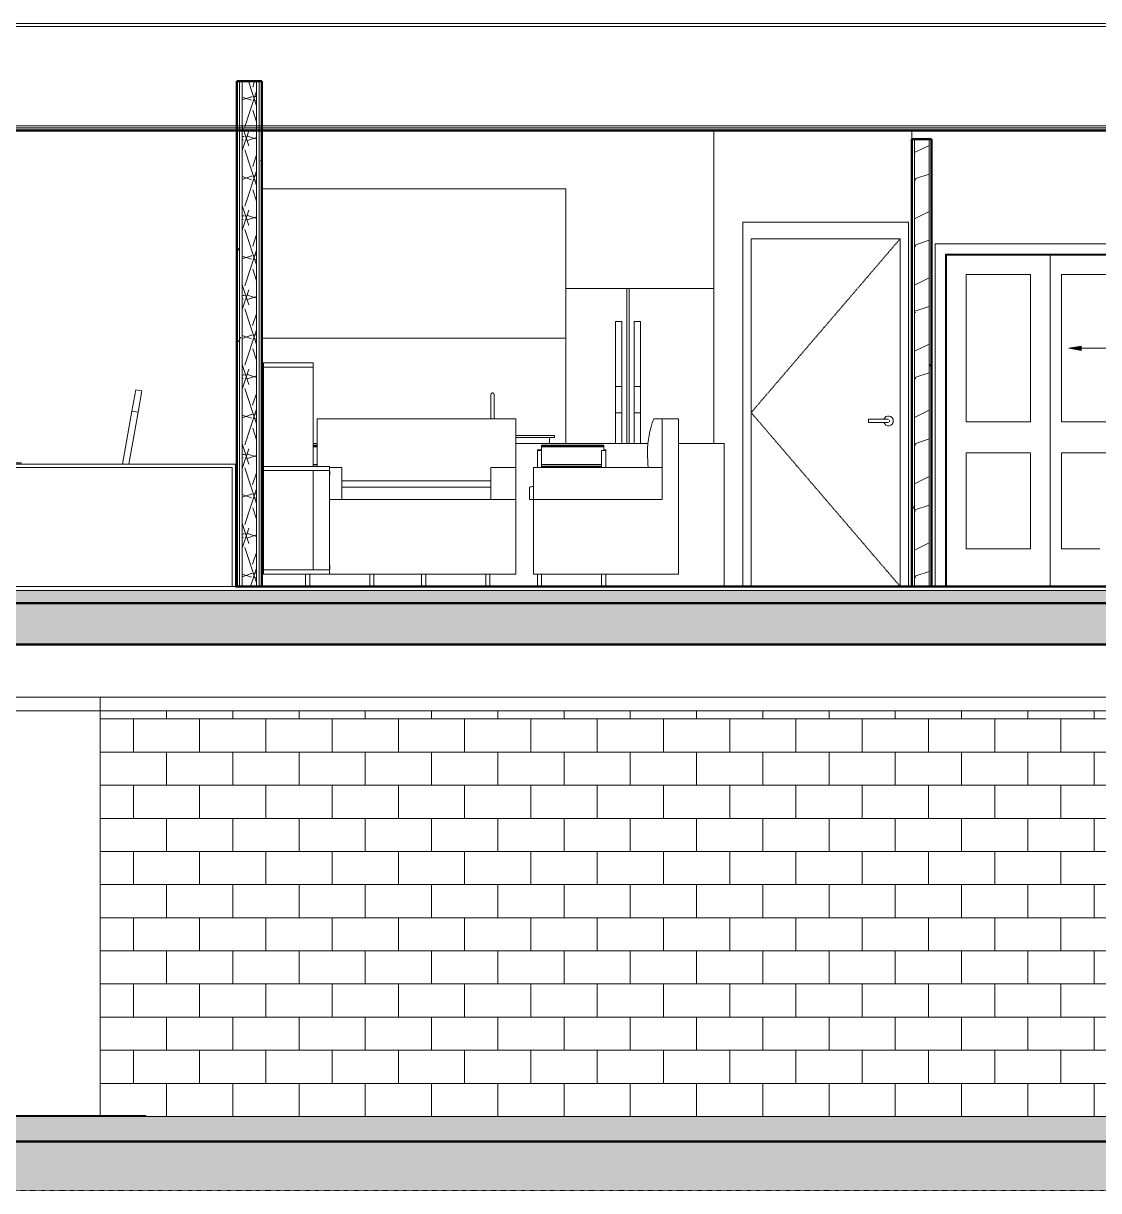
# Model space of a CAD drawing. Header units: inches. Extents: x -4169 to 1833, y -300 to 585.
# Drawn here: x 102 to 361.7, y -145.9 to 136 of the extents above; entities that cross this region are included whole.
import ezdxf

# ---------------------------------------------------------------- set-up
doc = ezdxf.new("R2010")
doc.units = ezdxf.units.IN
doc.header["$MEASUREMENT"] = 0
for name, pattern in [('Aligning Line 1_8_', [0.25, 0.125, -0.125]), ('Dash 1_16_', [0.125, 0.0625, -0.0625]), ('Grid Line 1_2_', [0.875, 0.5, -0.125, 0.125, -0.125])]:
    doc.linetypes.add(name, pattern=pattern)
for name, color, linetype, lineweight in [('0-4', 7, 'Continuous', 9), ('0-7', 130, 'Continuous', 5), ('A-DETL-GENF-1', 92, 'Continuous', 13), ('A-DETL-GENF-2', 7, 'Continuous', 9), ('A-DOOR-3', 7, 'Continuous', 9), ('A-DOOR-4', 7, 'Dash 1_16_', 9), ('A-DOOR-FRAM-1', 7, 'Continuous', 9), ('A-FLOR', 192, 'Continuous', 13), ('A-FLOR-2', 192, 'Continuous', 50), ('A-FLOR-LEVL-1', 51, 'Grid Line 1_2_', 9), ('A-FLOR-MCUT', 51, 'Continuous', 13), ('A-FLOR-PATT-1', 8, 'Continuous', 9), ('A-GENM-2', 7, 'Continuous', 9), ('A-GENM-3', 250, 'Continuous', 50), ('A-WALL-1', 250, 'Continuous', 50), ('A-WALL-2', 10, 'Continuous', 13), ('A-WALL-PATT-1', 7, 'Continuous', 9), ('A-WALL-PATT-2', 253, 'Continuous', 9), ('A-WALL-PATT-5', 111, 'Continuous', 9), ('C-BLDG-PADS-1', 253, 'Continuous', 9), ('C-BLDG-PADS-2', 10, 'Continuous', 13), ('C-TOPO', 7, 'Continuous', 9), ('C-TOPO-1', 250, 'Continuous', 50), ('G-ANNO-SYMB', 111, 'Aligning Line 1_8_', 9), ('G-ANNO-SYMB-2', 147, 'Aligning Line 1_8_', 9), ('I-FURN', 30, 'Continuous', 9), ('I-FURN-1', 7, 'Continuous', 9), ('I-WALL-1', 250, 'Continuous', 50), ('I-WALL-2', 10, 'Continuous', 13), ('P-SANR-FIXT-1', 7, 'Continuous', 9), ('Q-CASE-1', 7, 'Continuous', 9), ('Q-SPCQ-1', 7, 'Continuous', 9), ('S-FNDN', 32, 'Continuous', 13)]:
    doc.layers.add(name, color=color, linetype=linetype, lineweight=lineweight)
pattern_1 = [(0, (-10964.796, 146.633), (30.72, 7.68), [1.267, -21.773, 1.267, -21.773, -122.88]), (0, (-10964.796, 146.633), (30.72, 7.68), [-46.08, 1.267, -44.813, 1.267, -21.773, -53.76]), (0, (-10964.796, 146.633), (30.72, 7.68), [-115.2, 1.267, -14.093, 1.267, -37.133]), (120, (-10953.276, 150.473), (-22.01108, 22.7643), [1.267, -21.773, 1.267, -21.773, -122.88]), (120, (-10953.276, 150.473), (-22.01108, 22.7643), [-46.08, 1.267, -44.813, 1.267, -21.773, -53.76]), (120, (-10953.276, 150.473), (-22.01108, 22.7643), [-115.2, 1.267, -14.093, 1.267, -37.133]), (240, (-10949.436, 165.833), (-8.70892, -30.4443), [1.267, -21.773, 1.267, -21.773, -122.88]), (240, (-10949.436, 165.833), (-8.70892, -30.4443), [-46.08, 1.267, -44.813, 1.267, -21.773, -53.76]), (240, (-10949.436, 165.833), (-8.70892, -30.4443), [-115.2, 1.267, -14.093, 1.267, -37.133])]
pattern_2 = [(0, (317.997, 146.633), (30.72, 7.68), [1.267, -21.773, 1.267, -21.773, -122.88]), (0, (317.997, 146.633), (30.72, 7.68), [-46.08, 1.267, -44.813, 1.267, -21.773, -53.76]), (0, (317.997, 146.633), (30.72, 7.68), [-115.2, 1.267, -14.093, 1.267, -37.133]), (120, (329.517, 150.473), (-22.011075, 22.7643), [1.267, -21.773, 1.267, -21.773, -122.88]), (120, (329.517, 150.473), (-22.011075, 22.7643), [-46.08, 1.267, -44.813, 1.267, -21.773, -53.76]), (120, (329.517, 150.473), (-22.011075, 22.7643), [-115.2, 1.267, -14.093, 1.267, -37.133]), (240, (333.357, 165.833), (-8.708925, -30.4443), [1.267, -21.773, 1.267, -21.773, -122.88]), (240, (333.357, 165.833), (-8.708925, -30.4443), [-46.08, 1.267, -44.813, 1.267, -21.773, -53.76]), (240, (333.357, 165.833), (-8.708925, -30.4443), [-115.2, 1.267, -14.093, 1.267, -37.133])]

# ---------------------------------------------------------------- blocks, each defined once
blk = doc.blocks.new('CTR - 2nd Phase_rvt-2-BUILDING SECTION - EAST_WEST - LOOKING SOUTH')
at = {"layer": 'A-FLOR-LEVL-1'}
for p, q in [((-12558.48, 136), (-9609.49, 136)), ((-12558.48, 0), (-9609.49, 0)), ((-12558.48, -30), (-9609.49, -30)), ((-12558.48, -128), (-9609.49, -128))]:
    blk.add_line(p, q, dxfattribs=at)
blk = doc.blocks.new('Refrigerator_-_Side-by-Side_6047 - 36_ X 30_-345559-BUILDING SECTION - EAST_WEST - LOOKING SOUTH')
at = {"layer": 'Q-SPCQ-1'}
for p, q in [((-11034.99, 72), (-11049.74, 72)), ((-11049.74, 72), (-11049.74, 34.5)), ((-11034.49, 72), (-11034.99, 72)), ((-11034.99, 34.5), (-11034.99, 72)), ((-11013.99, 72), (-11034.49, 72)), ((-11034.49, 72), (-11034.49, 34.5)), ((-11013.99, 34.5), (-11013.99, 72)), ((-11037.77, 48.29), (-11037.77, 64)), ((-11036.25, 64), (-11037.77, 64)), ((-11036.25, 64), (-11036.25, 48.29)), ((-11033.23, 48.29), (-11033.23, 64)), ((-11033.23, 64), (-11031.71, 64)), ((-11031.71, 64), (-11031.71, 48.29)), ((-11037.77, 41.94), (-11037.77, 48.29)), ((-11036.25, 48.29), (-11037.77, 48.29)), ((-11036.25, 48.29), (-11036.25, 41.94)), ((-11033.23, 41.94), (-11033.23, 48.29)), ((-11033.23, 48.29), (-11031.71, 48.29)), ((-11031.71, 48.29), (-11031.71, 41.94)), ((-11037.77, 34.5), (-11037.77, 41.94)), ((-11036.25, 41.94), (-11037.77, 41.94)), ((-11036.25, 41.94), (-11036.25, 34.5)), ((-11033.23, 34.5), (-11033.23, 41.94)), ((-11033.23, 41.94), (-11031.71, 41.94)), ((-11031.71, 41.94), (-11031.71, 34.5))]:
    blk.add_line(p, q, dxfattribs=at)
blk = doc.blocks.new('Sink Kitchen-Single - 30_ x 21_-366345-BUILDING SECTION - EAST_WEST - LOOKING SOUTH')
at = {"layer": 'P-SANR-FIXT-1'}
for p, q in [((-11067.83, 43.88), (-11067.83, 40.5)), ((-11067.83, 43.88), (-11067.83, 42.5)), ((-11067.82, 42.5), (-11067.82, 42.5)), ((-11067.09, 42.5), (-11067.09, 42.5)), ((-11067.08, 40.5), (-11067.08, 43.88)), ((-11067.08, 42.5), (-11067.08, 43.88)), ((-11061.84, 36.5), (-11052.46, 36.5)), ((-11052.46, 36), (-11061.84, 36)), ((-11053.71, 34.5), (-11053.71, 36)), ((-11052.46, 36), (-11052.46, 36.5))]:
    blk.add_line(p, q, dxfattribs=at)
at = {"layer": 'P-SANR-FIXT-1', "flags": 128}
for points in [[(-11067.83, 46.38), (-11067.83, 46.39), (-11067.83, 46.4), (-11067.83, 46.42), (-11067.83, 46.43), (-11067.83, 46.45), (-11067.82, 46.46), (-11067.82, 46.48), (-11067.81, 46.49), (-11067.81, 46.51), (-11067.8, 46.52), (-11067.8, 46.53), (-11067.79, 46.55), (-11067.78, 46.56), (-11067.78, 46.57), (-11067.77, 46.59), (-11067.76, 46.6), (-11067.75, 46.61), (-11067.74, 46.62), (-11067.73, 46.63), (-11067.72, 46.64), (-11067.71, 46.65), (-11067.7, 46.66), (-11067.69, 46.67), (-11067.67, 46.68), (-11067.66, 46.69), (-11067.65, 46.7), (-11067.64, 46.71), (-11067.62, 46.71), (-11067.61, 46.72), (-11067.59, 46.72), (-11067.58, 46.73), (-11067.57, 46.73), (-11067.55, 46.74), (-11067.54, 46.74), (-11067.52, 46.74), (-11067.51, 46.75), (-11067.49, 46.75), (-11067.48, 46.75), (-11067.46, 46.75), (-11067.46, 46.75)], [(-11067.83, 46.38), (-11067.83, 46.37), (-11067.83, 46.37), (-11067.83, 46.36), (-11067.83, 46.34), (-11067.83, 46.33), (-11067.83, 46.3), (-11067.83, 46.28), (-11067.83, 46.25), (-11067.83, 46.21), (-11067.83, 46.18), (-11067.83, 46.14), (-11067.83, 46.09), (-11067.83, 46.04), (-11067.83, 45.99), (-11067.83, 45.94), (-11067.83, 45.88), (-11067.83, 45.82), (-11067.83, 45.75), (-11067.83, 45.69), (-11067.83, 45.62), (-11067.83, 45.54), (-11067.83, 45.47), (-11067.83, 45.39), (-11067.83, 45.31), (-11067.83, 45.23), (-11067.83, 45.14), (-11067.83, 45.05), (-11067.83, 44.96), (-11067.83, 44.87), (-11067.83, 44.78), (-11067.83, 44.69), (-11067.83, 44.59), (-11067.83, 44.5), (-11067.83, 44.4), (-11067.83, 44.3), (-11067.83, 44.2), (-11067.83, 44.1), (-11067.83, 44), (-11067.83, 43.9), (-11067.83, 43.88)], [(-11067.83, 46.3), (-11067.83, 46.32), (-11067.83, 46.34), (-11067.83, 46.35), (-11067.83, 46.36), (-11067.83, 46.37), (-11067.83, 46.37)], [(-11067.83, 43.88), (-11067.83, 43.97), (-11067.83, 44.07), (-11067.83, 44.17), (-11067.83, 44.27), (-11067.83, 44.37), (-11067.83, 44.47), (-11067.83, 44.57), (-11067.83, 44.66), (-11067.83, 44.76), (-11067.83, 44.85), (-11067.83, 44.94), (-11067.83, 45.03), (-11067.83, 45.12), (-11067.83, 45.2), (-11067.83, 45.29), (-11067.83, 45.37), (-11067.83, 45.45), (-11067.83, 45.52), (-11067.83, 45.6), (-11067.83, 45.67), (-11067.83, 45.74), (-11067.83, 45.8), (-11067.83, 45.86), (-11067.83, 45.92), (-11067.83, 45.98), (-11067.83, 46.03), (-11067.83, 46.08), (-11067.83, 46.13), (-11067.83, 46.17)], [(-11067.46, 46.75), (-11067.44, 46.75), (-11067.43, 46.75), (-11067.41, 46.75), (-11067.4, 46.75), (-11067.38, 46.74), (-11067.37, 46.74), (-11067.35, 46.74), (-11067.34, 46.73), (-11067.33, 46.73), (-11067.31, 46.72), (-11067.3, 46.71), (-11067.29, 46.71), (-11067.27, 46.7), (-11067.26, 46.69), (-11067.25, 46.68), (-11067.23, 46.68), (-11067.22, 46.67), (-11067.21, 46.66), (-11067.2, 46.65), (-11067.19, 46.64), (-11067.18, 46.63), (-11067.17, 46.61), (-11067.16, 46.6), (-11067.15, 46.59), (-11067.14, 46.58), (-11067.14, 46.56), (-11067.13, 46.55), (-11067.12, 46.54), (-11067.11, 46.52), (-11067.11, 46.51), (-11067.1, 46.5), (-11067.1, 46.48), (-11067.1, 46.47), (-11067.09, 46.45), (-11067.09, 46.44), (-11067.09, 46.42), (-11067.09, 46.41), (-11067.08, 46.39), (-11067.08, 46.38), (-11067.08, 46.38)], [(-11067.08, 43.88), (-11067.08, 43.97), (-11067.08, 44.07), (-11067.08, 44.17), (-11067.08, 44.27), (-11067.08, 44.37), (-11067.08, 44.47), (-11067.08, 44.57), (-11067.08, 44.66), (-11067.08, 44.76), (-11067.08, 44.85), (-11067.08, 44.94), (-11067.08, 45.03), (-11067.08, 45.12), (-11067.08, 45.2), (-11067.08, 45.29), (-11067.08, 45.37), (-11067.08, 45.45), (-11067.08, 45.52), (-11067.08, 45.6), (-11067.08, 45.67), (-11067.08, 45.74), (-11067.08, 45.8), (-11067.08, 45.86), (-11067.08, 45.92), (-11067.08, 45.98), (-11067.08, 46.03), (-11067.08, 46.08), (-11067.08, 46.13), (-11067.08, 46.17), (-11067.08, 46.21), (-11067.08, 46.24), (-11067.08, 46.27), (-11067.08, 46.3), (-11067.08, 46.32), (-11067.08, 46.34), (-11067.08, 46.35), (-11067.08, 46.36), (-11067.08, 46.37), (-11067.08, 46.37), (-11067.08, 46.38)], [(-11067.08, 46.37), (-11067.08, 46.37), (-11067.08, 46.36), (-11067.08, 46.34), (-11067.08, 46.33), (-11067.08, 46.3), (-11067.08, 46.28)], [(-11067.08, 46.14), (-11067.08, 46.09), (-11067.08, 46.04), (-11067.08, 45.99), (-11067.08, 45.94), (-11067.08, 45.88), (-11067.08, 45.82), (-11067.08, 45.75), (-11067.08, 45.69), (-11067.08, 45.62), (-11067.08, 45.54), (-11067.08, 45.47), (-11067.08, 45.39), (-11067.08, 45.31), (-11067.08, 45.23), (-11067.08, 45.14), (-11067.08, 45.05), (-11067.08, 44.96), (-11067.08, 44.87), (-11067.08, 44.78), (-11067.08, 44.69), (-11067.08, 44.59), (-11067.08, 44.5), (-11067.08, 44.4), (-11067.08, 44.3), (-11067.08, 44.2), (-11067.08, 44.1), (-11067.08, 44), (-11067.08, 43.9), (-11067.08, 43.88)]]:
    blk.add_lwpolyline(points, dxfattribs=at)
blk = doc.blocks.new('OD_CW_Upper Cabinet - OD_CW_Upper Cabinet-1919188-BUILDING SECTION - EAST_WEST - LOOKING SOUTH')
at = {"layer": 'Q-CASE-1'}
for p, q in [((-11049.74, 96), (-11123.19, 96)), ((-11049.74, 72), (-11049.74, 96)), ((-11123.19, 60), (-11049.74, 60))]:
    blk.add_line(p, q, dxfattribs=at)
blk = doc.blocks.new('Entertainment_Center_14771 - Entertainment_Center_14771-1372851-BUILDING SECTION - EAST_WEST - LOOKING SOUTH')
at = {"layer": 'I-FURN-1'}
for p, q in [((-11122.92, 53), (-11122.92, 54)), ((-11122.79, 54), (-11122.92, 54)), ((-11122.79, 54), (-11122.79, 53)), ((-11122.79, 54), (-11110.79, 54)), ((-11122.79, 53), (-11122.79, 54)), ((-11110.79, 54), (-11110.79, 53)), ((-11122.92, 29), (-11122.92, 53)), ((-11122.79, 53), (-11122.79, 29)), ((-11110.79, 53), (-11122.79, 53)), ((-11122.79, 53), (-11110.79, 53)), ((-11122.79, 29), (-11122.79, 53)), ((-11110.79, 53), (-11110.79, 29)), ((-11122.92, 28), (-11122.92, 29)), ((-11122.92, 29), (-11122.79, 29)), ((-11122.79, 29), (-11122.79, 28)), ((-11122.79, 29), (-11106.79, 29)), ((-11122.79, 28), (-11122.79, 29)), ((-11106.79, 29), (-11106.79, 28)), ((-11122.92, 4), (-11122.92, 28)), ((-11122.79, 28), (-11122.79, 4)), ((-11106.79, 28), (-11122.79, 28)), ((-11122.79, 28), (-11110.79, 28)), ((-11122.79, 4), (-11122.79, 28)), ((-11110.79, 28), (-11110.79, 4)), ((-11106.79, 4), (-11106.79, 28)), ((-11106.76, 26.87), (-11106.76, 27.87)), ((-11122.92, 3), (-11122.92, 4)), ((-11122.92, 3), (-11122.79, 3)), ((-11122.79, 4), (-11122.79, 3)), ((-11110.79, 4), (-11122.79, 4)), ((-11122.79, 4), (-11106.79, 4)), ((-11122.79, 3), (-11122.79, 4)), ((-11106.79, 3), (-11122.79, 3)), ((-11106.79, 3), (-11106.79, 4)), ((-11106.76, 4.12), (-11106.76, 5.12))]:
    blk.add_line(p, q, dxfattribs=at)
blk = doc.blocks.new('Couch-Both_Arms-Generic - 1-1372852-BUILDING SECTION - EAST_WEST - LOOKING SOUTH')
at = {"layer": 'I-FURN'}
for p, q in [((-11026.52, 40.5), (-11028.52, 40.5)), ((-11030.02, 32.37), (-11030.02, 32.12)), ((-11057.52, 28.75), (-11057.52, 21)), ((-11026.52, 28.75), (-11057.52, 28.75)), ((-11026.52, 21), (-11026.52, 28.75)), ((-11058.52, 21), (-11058.52, 24)), ((-11057.52, 21), (-11058.52, 21)), ((-11057.52, 21), (-11026.52, 21))]:
    blk.add_line(p, q, dxfattribs=at)
for centre, radius, start, end in [((-11007.26, 32.37), 22.76, 159.0802, 180), ((-10982.5, 32.12), 47.51, 180, 184.0748), ((-11042.64, -59.26), 84.76, 100.111, 100.7955)]:
    blk.add_arc(centre, radius, start, end, dxfattribs=at)
at = {"layer": 'I-FURN-1'}
for p, q in [((-11026.52, 40.5), (-11022.52, 40.5)), ((-11026.52, 28.75), (-11026.52, 40.5)), ((-11022.52, 40.5), (-11022.52, 3)), ((-11057.52, 28.75), (-11026.52, 28.75)), ((-11057.52, 3), (-11057.52, 28.75)), ((-11022.52, 3), (-11057.52, 3))]:
    blk.add_line(p, q, dxfattribs=at)
blk = doc.blocks.new('Couch-Both_Arms-Generic - 2-1352635-BUILDING SECTION - EAST_WEST - LOOKING SOUTH')
at = {"layer": 'I-FURN'}
for p, q in [((-11061.84, 40.5), (-11109.84, 40.5)), ((-11109.84, 40.5), (-11109.84, 29)), ((-11061.84, 28.75), (-11061.84, 40.5)), ((-11103.84, 28.75), (-11106.79, 28.75)), ((-11103.84, 25.5), (-11103.84, 28.75)), ((-11061.84, 28.75), (-11067.84, 28.75)), ((-11067.84, 28.75), (-11067.84, 25.5)), ((-11061.84, 21), (-11061.84, 28.75)), ((-11067.84, 25.5), (-11103.84, 25.5)), ((-11103.84, 25.5), (-11103.84, 21)), ((-11067.84, 21), (-11067.84, 25.5)), ((-11103.84, 24), (-11067.84, 24)), ((-11106.79, 21), (-11103.84, 21)), ((-11103.84, 21), (-11067.84, 21)), ((-11067.84, 21), (-11061.84, 21))]:
    blk.add_line(p, q, dxfattribs=at)
at = {"layer": 'I-FURN-1'}
for p, q in [((-11061.84, 21), (-11061.84, 3)), ((-11061.84, 3), (-11106.79, 3))]:
    blk.add_line(p, q, dxfattribs=at)
blk = doc.blocks.new('Bar_Stool_6722_1_ - Bar_Stool_6722_1_-1229311-BUILDING SECTION - EAST_WEST - LOOKING SOUTH')
at = {"layer": 'I-FURN-1'}
for p, q in [((-11040.6, 34.12), (-11055.6, 34.12)), ((-11055.6, 33.98), (-11055.6, 34.12)), ((-11055.6, 33.73), (-11055.6, 33.98)), ((-11055.6, 33.98), (-11040.6, 33.98)), ((-11040.6, 34.12), (-11040.6, 33.98)), ((-11040.6, 33.98), (-11040.6, 33.73)), ((-11055.6, 33.01), (-11056.6, 33.01)), ((-11056.6, 33.01), (-11056.6, 32.84)), ((-11056.6, 32.84), (-11055.6, 32.84)), ((-11056.6, 28.75), (-11056.6, 32.84)), ((-11055.6, 32.85), (-11055.6, 33.73)), ((-11055.6, 33.73), (-11040.6, 33.73)), ((-11055.6, 32.84), (-11055.6, 32.85)), ((-11055.6, 28.75), (-11055.6, 32.84)), ((-11041.1, 32.84), (-11040.1, 32.84)), ((-11041.1, 28.75), (-11041.1, 32.84)), ((-11040.6, 33.73), (-11040.6, 32.84)), ((-11040.1, 33.01), (-11040.6, 33.01)), ((-11040.1, 32.84), (-11040.1, 33.01)), ((-11040.1, 28.75), (-11040.1, 32.84)), ((-11055.6, 29.46), (-11041.1, 29.46)), ((-11041.1, 29.04), (-11055.6, 29.04)), ((-11055.6, 28.86), (-11041.1, 28.86)), ((-11056.6, 0), (-11056.6, 3)), ((-11055.6, 3), (-11055.6, 0)), ((-11041.1, 0), (-11041.1, 3)), ((-11040.1, 3), (-11040.1, 0))]:
    blk.add_line(p, q, dxfattribs=at)
blk = doc.blocks.new('Bar_Stool_6722_1_ - Bar_Stool_6722_1_-V50-BUILDING SECTION - EAST_WEST - LOOKING SOUTH')
at = {"layer": 'I-FURN-1'}
for p, q in [((-11084.6, 0), (-11084.6, 3)), ((-11083.6, 3), (-11083.6, 0)), ((-11069.1, 0), (-11069.1, 3)), ((-11068.1, 3), (-11068.1, 0))]:
    blk.add_line(p, q, dxfattribs=at)
blk = doc.blocks.new('OD_CW_Base Cabinet - OD_CW_Base Cabinet-1917975-BUILDING SECTION - EAST_WEST - LOOKING SOUTH')
at = {"layer": 'Q-CASE-1'}
for p, q in [((-11122.92, 34.5), (-11123.19, 34.5)), ((-11109.84, 34.5), (-11110.79, 34.5)), ((-11029.89, 34.5), (-11061.84, 34.5)), ((-11011.52, 34.5), (-11022.52, 34.5)), ((-11011.52, 34.5), (-11011.52, 0))]:
    blk.add_line(p, q, dxfattribs=at)
blk = doc.blocks.new('FOLDING_SLIDING CLOSET - 48_ x 80_-1372841-BUILDING SECTION - EAST_WEST - LOOKING SOUTH')
at = {"layer": 'A-DETL-GENF-1'}
blk.add_hatch(color=256, dxfattribs=at).paths.add_polyline_path([(-10925.28, 57), (-10925.28, 58.06), (-10928.29, 57.53)], flags=0)
at = {"layer": 'A-DETL-GENF-2'}
for p, q in [((-10925.28, 58.06), (-10928.29, 57.53)), ((-10916.29, 57.53), (-10928.29, 57.53)), ((-10928.29, 57.53), (-10925.28, 57)), ((-10925.28, 57), (-10925.28, 58.06))]:
    blk.add_line(p, q, dxfattribs=at)
at = {"layer": 'A-DOOR-3'}
for p, q in [((-10907.04, 82.75), (-10960.54, 82.75)), ((-10960.54, 82.75), (-10960.54, 0)), ((-10907.04, 22), (-10907.04, 82.75)), ((-10958.04, 0), (-10958.04, 80.25)), ((-10958.04, 80.25), (-10909.54, 80.25)), ((-10957.79, 80), (-10957.79, 0)), ((-10932.79, 80), (-10957.79, 80)), ((-10932.79, 0), (-10932.79, 80)), ((-10909.54, 22), (-10909.54, 80.25)), ((-10953.04, 75.31), (-10937.54, 75.31)), ((-10953.04, 39.75), (-10953.04, 75.31)), ((-10937.54, 75.31), (-10937.54, 39.75)), ((-10930.04, 75.31), (-10914.54, 75.31)), ((-10930.04, 39.75), (-10930.04, 75.31)), ((-10914.54, 75.31), (-10914.54, 39.75)), ((-10937.54, 39.75), (-10953.04, 39.75)), ((-10914.54, 39.75), (-10930.04, 39.75)), ((-10953.04, 32.25), (-10937.54, 32.25)), ((-10953.04, 9.12), (-10953.04, 32.25)), ((-10937.54, 32.25), (-10937.54, 9.12)), ((-10930.04, 32.25), (-10914.54, 32.25)), ((-10930.04, 9.12), (-10930.04, 32.25)), ((-10914.54, 32.25), (-10914.54, 22)), ((-10937.54, 9.12), (-10953.04, 9.12)), ((-10920.79, 9.12), (-10930.04, 9.12)), ((-10909.54, 0), (-10909.54, 6)), ((-10907.04, 0), (-10907.04, 6))]:
    blk.add_line(p, q, dxfattribs=at)
at = {"layer": 'A-DOOR-FRAM-1'}
for p, q in [((-10957.79, 0), (-10957.79, 80)), ((-10957.79, 80), (-10909.79, 80)), ((-10909.79, 22), (-10909.79, 80)), ((-10909.79, 0), (-10909.79, 6))]:
    blk.add_line(p, q, dxfattribs=at)
blk = doc.blocks.new('Bar_Stool_6722_1_ - Bar_Stool_6722_1_-V67-BUILDING SECTION - EAST_WEST - LOOKING SOUTH')
at = {"layer": 'I-FURN-1'}
for p, q in [((-11109.84, 34.12), (-11110.79, 34.12)), ((-11110.79, 33.98), (-11109.84, 33.98)), ((-11110.79, 33.73), (-11109.84, 33.73)), ((-11110.79, 29.46), (-11109.84, 29.46)), ((-11109.84, 29.04), (-11110.79, 29.04)), ((-11112.6, 0), (-11112.6, 3)), ((-11111.6, 3), (-11111.6, 0)), ((-11097.1, 0), (-11097.1, 3)), ((-11096.1, 3), (-11096.1, 0))]:
    blk.add_line(p, q, dxfattribs=at)
blk = doc.blocks.new('CTR - 1st Phase - Unit Layouts_rvt-2-BUILDING SECTION - EAST_WEST - LOOKING SOUTH')
at = {"layer": 'A-WALL-PATT-1'}
h = blk.add_hatch(dxfattribs=at)
h.set_pattern_fill('FP_21', color=256, style=0, pattern_type=2)
h.set_pattern_definition(pattern_1)
h.paths.add_polyline_path([(-10965.58, 0), (-10965.54, 0), (-10965.54, 108), (-10966.17, 108), (-10966.17, 0)], flags=0)
h = blk.add_hatch(dxfattribs=at)
h.set_pattern_fill('FP_21', color=256, style=0, pattern_type=2)
h.set_pattern_definition(pattern_1)
h.paths.add_polyline_path([(-10961.42, 0), (-10961.42, 108), (-10962.04, 108), (-10962.04, 0)], flags=0)
at = {"layer": 'A-WALL-PATT-2'}
h = blk.add_hatch(dxfattribs=at)
h.set_pattern_fill('FP_24', color=256, style=0, pattern_type=2)
h.set_pattern_definition([(216.87, (-10958.398, 162.627), (47.98094, 31.987086), [7.997, -71.971]), (206.565, (-10948.802, 157.829), (-15.9937, -15.99413), [17.881, -17.881]), (198.435, (-10948.802, 149.832), (-31.98674, -15.99388), [10.115, -40.461])])
h.paths.add_polyline_path([(-10965.54, 0), (-10962.04, 0), (-10962.04, 108), (-10965.54, 108), (-10965.54, 1.3)], flags=0)
at = {"layer": 'A-WALL-1'}
for p, q in [((-10961.42, 108), (-10966.17, 108)), ((-10966.17, 108), (-10966.17, 0)), ((-10961.42, 0), (-10961.42, 108)), ((-10966.17, 0), (-10961.42, 0))]:
    blk.add_line(p, q, dxfattribs=at)
at = {"layer": 'A-WALL-2'}
for p, q in [((-10966.17, 110.12), (-10966.17, 108)), ((-10965.54, 108), (-10965.54, 0)), ((-10962.04, 108), (-10962.04, 0))]:
    blk.add_line(p, q, dxfattribs=at)
at = {"layer": '0-4'}
for name in ['OD_CW_Upper Cabinet - OD_CW_Upper Cabinet-1919188-BUILDING SECTION - EAST_WEST - LOOKING SOUTH', 'FOLDING_SLIDING CLOSET - 48_ x 80_-1372841-BUILDING SECTION - EAST_WEST - LOOKING SOUTH', 'Refrigerator_-_Side-by-Side_6047 - 36_ X 30_-345559-BUILDING SECTION - EAST_WEST - LOOKING SOUTH', 'Entertainment_Center_14771 - Entertainment_Center_14771-1372851-BUILDING SECTION - EAST_WEST - LOOKING SOUTH', 'Sink Kitchen-Single - 30_ x 21_-366345-BUILDING SECTION - EAST_WEST - LOOKING SOUTH', 'Couch-Both_Arms-Generic - 2-1352635-BUILDING SECTION - EAST_WEST - LOOKING SOUTH', 'Couch-Both_Arms-Generic - 1-1372852-BUILDING SECTION - EAST_WEST - LOOKING SOUTH', 'OD_CW_Base Cabinet - OD_CW_Base Cabinet-1917975-BUILDING SECTION - EAST_WEST - LOOKING SOUTH', 'Bar_Stool_6722_1_ - Bar_Stool_6722_1_-V67-BUILDING SECTION - EAST_WEST - LOOKING SOUTH', 'Bar_Stool_6722_1_ - Bar_Stool_6722_1_-1229311-BUILDING SECTION - EAST_WEST - LOOKING SOUTH', 'Bar_Stool_6722_1_ - Bar_Stool_6722_1_-V50-BUILDING SECTION - EAST_WEST - LOOKING SOUTH']:
    blk.add_blockref(name, (0, 0), dxfattribs=at)
blk = doc.blocks.new('CTR  - Topography_rvt-2-BUILDING SECTION - EAST_WEST - LOOKING SOUTH')
at = {"layer": 'C-BLDG-PADS-1'}
h = blk.add_hatch(dxfattribs=at)
h.set_pattern_fill('FP_22', color=256, style=0, pattern_type=2)
h.set_pattern_definition([(50, (-10964.796, 146.633), (27.5427, -2.4099), [2.88, -31.68]), (355, (-10964.796, 146.633), (-5.32784, 28.8843), [2.304, -25.344]), (100.451, (-10962.5, 146.432), (22.2153, 26.4739), [2.448, -26.924]), (46.184, (-10964.796, 154.313), (40.9819, -6.3564), [4.32, -47.52]), (96.636, (-10961.38, 153.784), (35.8907, 37.4062), [3.671, -40.386]), (351.184, (-10964.796, 154.313), (35.891, 37.4062), [3.456, -38.016]), (21, (-10960.956, 152.393), (22.92104, -15.46073), [2.88, -31.68]), (326, (-10960.956, 152.393), (9.3435, 27.84574), [2.304, -25.344]), (71.451, (-10959.045, 151.105), (32.26477, 12.3844), [2.448, -26.924]), (37.5, (-10964.796, 146.633), (0.466855, 12.78271), [1.267, -23.77, 1.267, -24.461, -25.44]), (37.5, (-10964.796, 146.633), (0.466855, 12.78271), [-50.765, 1.267, -24.173]), (7.5, (-10964.796, 146.633), (10.10159, 15.14509), [1.267, -13.402, 1.267, -23.194, -9.696]), (7.5, (-10964.796, 146.633), (10.10159, 15.14509), [-39.13, 1.267, -8.429]), (327.5, (-10973.359, 146.633), (20.49916, -0.86578), [1.267, -8.333, 1.267, -28.685, -39.744]), (327.5, (-10973.359, 146.633), (20.49916, -0.86578), [-39.552, 1.267, -38.477]), (317.5, (-10977.199, 146.633), (22.39478, 3.8443), [1.267, -11.213, 1.267, -18.624, -28.224]), (317.5, (-10977.199, 146.633), (22.39478, 3.8443), [-32.371, 1.267, -26.957])])
h.paths.add_polyline_path([(-12082.19, -134), (-9896.19, -134), (-9896.19, -128), (-12082.19, -128)], flags=0)
at = {"layer": 'C-TOPO'}
h = blk.add_hatch(dxfattribs=at)
h.set_pattern_fill('FP_31', color=256, style=0, pattern_type=2)
h.set_pattern_definition([(0, (-10964.796, 146.633), (24, 24), [24, -24]), (0, (-10964.796, 155.633), (24, 24), [24, -24]), (0, (-10964.796, 164.633), (24, 24), [24, -24]), (90, (-10961.796, 167.633), (-24, 24), [24, -24]), (90, (-10952.796, 167.633), (-24, 24), [24, -24]), (90, (-10943.796, 167.633), (-24, 24), [24, -24])])
h.paths.add_polyline_path([(-9908.19, -145.9), (-9908.19, -134.01), (-12070.19, -134.01), (-12070.19, -145.9), (-9956.02, -145.9)], flags=0)
at = {"layer": 'A-FLOR-LEVL-1'}
for p, q in [((-12558.48, 0), (-9609.49, 0)), ((-12558.48, -128), (-9609.49, -128))]:
    blk.add_line(p, q, dxfattribs=at)
at = {"layer": 'C-BLDG-PADS-2'}
for p, q in [((-9896.19, -128), (-12082.19, -128)), ((-12082.19, -134), (-9896.19, -134))]:
    blk.add_line(p, q, dxfattribs=at)
at = {"layer": 'C-TOPO'}
blk.add_line((-9959.35, -134.01), (-12070.19, -134.01), dxfattribs=at)
at = {"layer": 'C-TOPO-1'}
blk.add_line((-9959.35, -134.01), (-12070.19, -134.01), dxfattribs=at)
at = {"layer": 'G-ANNO-SYMB-2'}
blk.add_line((-9742.88, 0), (-12461.76, 0), dxfattribs=at)
blk = doc.blocks.new('L-shaped_office_desk_18130 - Desk office-1854745-BUILDING SECTION - EAST_WEST - LOOKING SOUTH')
at = {"layer": 'I-FURN-1'}
for p, q in [((-11184.68, 49.9), (-11185.93, 42.95)), ((-11183.7, 49.9), (-11184.68, 49.9)), ((-11184.68, 49.11), (-11184.68, 49.9)), ((-11184.68, 49.11), (-11184.68, 34.25)), ((-11184.68, 32.68), (-11184.68, 49.11)), ((-11183.7, 49.9), (-11183.7, 49.11)), ((-11183.62, 49.9), (-11183.7, 49.9)), ((-11183.7, 49.11), (-11183.7, 49.9)), ((-11183.7, 49.11), (-11183.7, 34.25)), ((-11183.7, 34.25), (-11183.7, 49.11)), ((-11183.62, 49.79), (-11183.62, 49.9)), ((-11183.62, 49.9), (-11183.62, 49.11)), ((-11183.62, 49.11), (-11183.62, 34.25)), ((-11185.93, 42.95), (-11185.34, 46.24)), ((-11184.5, 40.93), (-11184.5, 45.85)), ((-11184.3, 45.85), (-11184.3, 40.93)), ((-11185.93, 39.01), (-11185.93, 42.95)), ((-11184.5, 39.6), (-11184.5, 40.58)), ((-11184.31, 40.58), (-11184.31, 39.6)), ((-11185.64, 37.33), (-11185.93, 39.01)), ((-11185.93, 39.01), (-11184.68, 31.89)), ((-11185.14, 34.51), (-11185.31, 35.45)), ((-11184.68, 34.25), (-11184.68, 32.68)), ((-11183.62, 34.25), (-11183.7, 34.25)), ((-11183.62, 34.25), (-11183.7, 34.25)), ((-11183.62, 32.68), (-11183.62, 34.25)), ((-11184.68, 31.89), (-11184.68, 32.68)), ((-11184.68, 31.89), (-11183.62, 31.89)), ((-11183.62, 32.68), (-11183.62, 31.89)), ((-11192.56, 28.74), (-11192.56, 29.53)), ((-11192.56, 29.53), (-11129.56, 29.53)), ((-11192.56, 0), (-11192.56, 28.74)), ((-11130.35, 28.74), (-11192.56, 28.74)), ((-11191.77, 28.74), (-11191.77, 0)), ((-11182.02, 29.53), (-11182.02, 29.84)), ((-11182.02, 29.84), (-11181.28, 29.84)), ((-11181.28, 29.53), (-11181.28, 29.84)), ((-11130.35, 28.74), (-11130.35, 0)), ((-11129.56, 0), (-11129.56, 29.53)), ((-11130.35, 0), (-11191.77, 0)), ((-11130.35, 0), (-11129.56, 0))]:
    blk.add_line(p, q, dxfattribs=at)
for centre, start, end in [((-11184.4, 45.85), 0, 180), ((-11184.4, 40.93), 180, 0), ((-11184.4, 40.93), 180, 345), ((-11184.4, 40.58), 0, 180), ((-11184.4, 40.58), 0, 165), ((-11184.4, 39.6), 180, 0)]:
    blk.add_arc(centre, 0.0984, start, end, dxfattribs=at)
for points, knots in [([(-11185.93, 41.3), (-11186, 41.29), (-11186.14, 41.28), (-11186.29, 41.23), (-11186.4, 41.17), (-11186.5, 41.09), (-11186.61, 40.96), (-11186.71, 40.77), (-11186.83, 40.46), (-11186.94, 40.04), (-11187.08, 39.49), (-11187.24, 38.85), (-11187.47, 37.87), (-11187.79, 36.54), (-11188.12, 35.16), (-11188.37, 34.06), (-11188.55, 33.25), (-11188.71, 32.52), (-11188.79, 32.06), (-11188.83, 31.79)], [0, 0, 0, 0, 0.025, 0.05, 0.0625, 0.075, 0.1, 0.125, 0.15, 0.2, 0.225, 0.25, 0.3, 0.35, 0.4, 0.45, 0.475, 0.5, 0.55, 0.55, 0.55, 0.55]), ([(-11182.02, 29.84), (-11182.75, 29.84), (-11184.04, 29.83), (-11185.55, 29.84), (-11186.68, 29.88), (-11187.51, 29.97), (-11187.98, 30.09), (-11188.23, 30.21), (-11188.34, 30.3), (-11188.41, 30.37), (-11188.47, 30.46), (-11188.53, 30.59), (-11188.57, 30.79), (-11188.59, 31.13), (-11188.54, 31.7), (-11188.37, 32.61), (-11188.12, 33.76), (-11187.81, 35.09), (-11187.49, 36.47), (-11187.17, 37.79), (-11186.93, 38.77), (-11186.77, 39.41), (-11186.67, 39.82), (-11186.58, 40.16), (-11186.5, 40.43), (-11186.42, 40.64), (-11186.35, 40.78), (-11186.28, 40.86), (-11186.23, 40.9), (-11186.17, 40.94), (-11186.09, 40.97), (-11185.99, 40.98), (-11185.93, 40.98)], [0, 0, 0, 0, 0.05, 0.1, 0.15, 0.2, 0.25, 0.275, 0.3, 0.3125, 0.325, 0.35, 0.375, 0.4, 0.45, 0.5, 0.55, 0.6, 0.65, 0.7, 0.75, 0.775, 0.8, 0.825, 0.85, 0.875, 0.9, 0.925, 0.9375, 0.95, 0.975, 1, 1, 1, 1]), ([(-11187, 29.6), (-11186.89, 29.59), (-11186.46, 29.56), (-11185.71, 29.53), (-11185.03, 29.53), (-11184.77, 29.52)], [0.83202485, 0.83202485, 0.83202485, 0.83202485, 0.85, 0.9, 0.92622501, 0.92622501, 0.92622501, 0.92622501])]:
    blk.add_open_spline(points, degree=3, knots=knots, dxfattribs=at)
for points in [[(-11188.12, 35.16), (-11188.13, 35.12), (-11188.14, 35.08), (-11188.15, 35.04)], [(-11188.15, 35.04), (-11188.14, 35.08), (-11188.13, 35.12), (-11188.12, 35.16)], [(-11188.83, 30.5), (-11188.77, 30.34), (-11188.62, 30.08), (-11188.19, 29.81), (-11187.77, 29.71), (-11187.52, 29.67)]]:
    blk.add_open_spline(points, degree=3, dxfattribs=at)
blk = doc.blocks.new('Chair-Executive - Chair-Executive-1854441-BUILDING SECTION - EAST_WEST - LOOKING SOUTH')
at = {"layer": 'I-FURN-1'}
for p, q in [((-11154.53, 42.36), (-11153.63, 47.5)), ((-11152.15, 47.24), (-11153.63, 47.5)), ((-11152.15, 47.24), (-11153.05, 42.1)), ((-11156.79, 29.53), (-11154.53, 42.36)), ((-11154.53, 42.36), (-11153.05, 42.1)), ((-11153.05, 42.1), (-11155.27, 29.53))]:
    blk.add_line(p, q, dxfattribs=at)
blk = doc.blocks.new('HOLLOW METAL - UNIT DOOR-V161-BUILDING SECTION - EAST_WEST - LOOKING SOUTH')
at = {"layer": 'A-DOOR-3'}
for p, q in [((-10968.99, 84), (-11004.99, 84)), ((-11004.99, 84), (-11004.99, 0)), ((-10968.99, 0), (-10968.99, 84)), ((-10972.53, 40.39), (-10976.67, 40.39)), ((-10976.67, 40), (-10976.67, 40.39)), ((-10976.67, 39.61), (-10976.67, 40)), ((-10976.67, 39.61), (-10972.53, 39.61))]:
    blk.add_line(p, q, dxfattribs=at)
at = {"layer": 'A-DOOR-3', "flags": 128}
for points in [[(-10971.94, 40.39), (-10971.94, 40.39), (-10971.94, 40.39), (-10971.95, 40.39), (-10971.95, 40.39), (-10971.95, 40.39), (-10971.96, 40.39), (-10971.97, 40.39), (-10971.97, 40.39), (-10971.98, 40.39), (-10971.99, 40.39), (-10972, 40.39), (-10972.01, 40.39), (-10972.02, 40.39), (-10972.03, 40.39), (-10972.05, 40.39), (-10972.06, 40.39), (-10972.07, 40.39), (-10972.09, 40.39), (-10972.11, 40.39), (-10972.12, 40.39), (-10972.14, 40.39), (-10972.16, 40.39), (-10972.18, 40.39), (-10972.19, 40.39), (-10972.21, 40.39), (-10972.23, 40.39), (-10972.25, 40.39), (-10972.28, 40.39), (-10972.3, 40.39), (-10972.32, 40.39), (-10972.34, 40.39), (-10972.36, 40.39), (-10972.39, 40.39), (-10972.41, 40.39), (-10972.43, 40.39), (-10972.46, 40.39), (-10972.48, 40.39), (-10972.5, 40.39), (-10972.53, 40.39), (-10972.53, 40.39)], [(-10972.53, 39.61), (-10972.51, 39.61), (-10972.49, 39.61), (-10972.46, 39.61), (-10972.44, 39.61), (-10972.42, 39.61), (-10972.39, 39.61), (-10972.37, 39.61), (-10972.35, 39.61), (-10972.33, 39.61), (-10972.3, 39.61), (-10972.28, 39.61), (-10972.26, 39.61), (-10972.24, 39.61), (-10972.22, 39.61), (-10972.2, 39.61), (-10972.18, 39.61), (-10972.16, 39.61), (-10972.14, 39.61), (-10972.13, 39.61), (-10972.11, 39.61), (-10972.09, 39.61), (-10972.08, 39.61), (-10972.06, 39.61), (-10972.05, 39.61), (-10972.04, 39.61), (-10972.02, 39.61), (-10972.01, 39.61), (-10972, 39.61), (-10971.99, 39.61), (-10971.98, 39.61), (-10971.97, 39.61), (-10971.97, 39.61), (-10971.96, 39.61), (-10971.96, 39.61), (-10971.95, 39.61), (-10971.95, 39.61), (-10971.94, 39.61), (-10971.94, 39.61), (-10971.94, 39.61)]]:
    blk.add_lwpolyline(points, dxfattribs=at)
at = {"layer": 'A-DOOR-3'}
for centre, radius, start, end in [((-10971.84, 40), 1.18, 0, 160.3657), ((-10971.84, 40), 1.18, 199.5633, 0), ((-10971.94, 40), 0.394, 75, 90), ((-10971.94, 40), 0.394, 270, 285), ((-10971.94, 40), 0.394, 0, 30), ((-10971.94, 40), 0.394, 330, 0)]:
    blk.add_arc(centre, radius, start, end, dxfattribs=at)
at = {"layer": 'A-DOOR-4'}
for p, q in [((-10968.99, 84), (-11004.99, 42)), ((-11004.99, 42), (-10968.99, 0))]:
    blk.add_line(p, q, dxfattribs=at)
at = {"layer": 'A-DOOR-FRAM-1'}
for p, q in [((-11006.99, 88), (-11006.99, 0)), ((-10966.99, 88), (-11006.99, 88)), ((-10966.99, 0), (-10966.99, 88)), ((-11004.99, 84), (-11004.99, 0)), ((-11004.99, 84), (-10968.99, 84)), ((-10968.99, 84), (-10968.99, 0))]:
    blk.add_line(p, q, dxfattribs=at)
blk = doc.blocks.new('Parking_Stall_Multiple - STANDARD-V166-BUILDING SECTION - EAST_WEST - LOOKING SOUTH')
at = {"layer": 'A-GENM-2'}
for p, q in [((-11358.19, -127.75), (-11151.19, -127.75)), ((-11358.19, -127.75), (-11151.19, -127.75)), ((-11151.19, -127.75), (-11151.19, -128)), ((-11151.19, -127.75), (-11151.19, -128))]:
    blk.add_line(p, q, dxfattribs=at)
at = {"layer": 'A-GENM-3'}
for p, q in [((-11358.19, -127.75), (-11361.19, -127.75)), ((-11361.19, -127.75), (-11361.19, -128)), ((-11361.19, -128), (-11358.19, -128)), ((-11358.19, -128), (-11358.19, -127.75))]:
    blk.add_line(p, q, dxfattribs=at)
blk = doc.blocks.new('CTR - 1st Phase - Common Walls_rvt-2-BUILDING SECTION - EAST_WEST - LOOKING SOUTH')
at = {"layer": 'A-WALL-PATT-1'}
h = blk.add_hatch(dxfattribs=at)
h.set_pattern_fill('FP_21', color=256, style=0, pattern_type=2)
h.set_pattern_definition(pattern_1)
h.paths.add_polyline_path([(-11129.19, 0), (-11128.56, 0), (-11128.56, 122), (-11129.19, 122), (-11129.19, 1.3)], flags=0)
h = blk.add_hatch(dxfattribs=at)
h.set_pattern_fill('FP_21', color=256, style=0, pattern_type=2)
h.set_pattern_definition(pattern_1)
h.paths.add_polyline_path([(-11127.94, 0), (-11127.94, 122), (-11128.56, 122), (-11128.56, 0)], flags=0)
h = blk.add_hatch(dxfattribs=at)
h.set_pattern_fill('FP_21', color=256, style=0, pattern_type=2)
h.set_pattern_definition(pattern_1)
h.paths.add_polyline_path([(-11123.81, 0), (-11123.81, 122), (-11124.44, 122), (-11124.44, 0)], flags=0)
h = blk.add_hatch(dxfattribs=at)
h.set_pattern_fill('FP_21', color=256, style=0, pattern_type=2)
h.set_pattern_definition(pattern_1)
h.paths.add_polyline_path([(-11123.19, 0), (-11123.19, 122), (-11123.81, 122), (-11123.81, 0)], flags=0)
at = {"layer": 'A-WALL-PATT-2'}
h = blk.add_hatch(dxfattribs=at)
h.set_pattern_fill('FP_32', color=256, style=0, pattern_type=2)
h.set_pattern_definition([(161.57, (-10964.316, 147.113), (-3.839954, -1.54e-05), [0, -27.322, 3.034, 0]), (18.43, (-10965.276, 147.113), (-3.839954, 1.54e-05), [0, -27.322, 3.034, 0]), (108.43, (-10964.316, 147.113), (1.919622, -9.6005246), [9.106, -21.25]), (71.57, (-10965.276, 147.113), (1.919622, 9.6005246), [9.106, -21.25])])
h.paths.add_polyline_path([(-11124.44, 0), (-11124.44, 122), (-11127.94, 122), (-11127.94, 0), (-11127.04, 0)], flags=0)
at = {"layer": 'A-FLOR-LEVL-1'}
for p, q in [((-12558.48, 136), (-9609.49, 136)), ((-12558.48, 0), (-9609.49, 0)), ((-12558.48, -30), (-9609.49, -30)), ((-12558.48, -128), (-9609.49, -128))]:
    blk.add_line(p, q, dxfattribs=at)
at = {"layer": 'A-WALL-2'}
for p, q in [((-11128.56, 122), (-11128.56, 0)), ((-11127.94, 122), (-11127.94, 0)), ((-11124.44, 122), (-11124.44, 0)), ((-11123.81, 122), (-11123.81, 0))]:
    blk.add_line(p, q, dxfattribs=at)
at = {"layer": 'G-ANNO-SYMB-2'}
blk.add_line((-9706.21, 0), (-12461.76, 0), dxfattribs=at)
at = {"layer": 'I-WALL-1'}
for p, q in [((-11123.19, 122), (-11129.19, 122)), ((-11129.19, 122), (-11129.19, 0)), ((-11123.19, 0), (-11123.19, 122)), ((-11129.19, 0), (-11123.19, 0))]:
    blk.add_line(p, q, dxfattribs=at)
at = {"layer": 'I-WALL-2'}
for p, q in [((-11013.99, 72), (-11013.99, 110.12)), ((-11006.99, 0), (-11006.99, 88)), ((-11006.99, 88), (-10966.99, 88)), ((-10966.99, 88), (-10966.99, 0))]:
    blk.add_line(p, q, dxfattribs=at)
at = {"layer": '0-4'}
for name in ['HOLLOW METAL - UNIT DOOR-V161-BUILDING SECTION - EAST_WEST - LOOKING SOUTH', 'L-shaped_office_desk_18130 - Desk office-1854745-BUILDING SECTION - EAST_WEST - LOOKING SOUTH', 'Chair-Executive - Chair-Executive-1854441-BUILDING SECTION - EAST_WEST - LOOKING SOUTH', 'Parking_Stall_Multiple - STANDARD-V166-BUILDING SECTION - EAST_WEST - LOOKING SOUTH']:
    blk.add_blockref(name, (0, 0), dxfattribs=at)

msp = doc.modelspace()

# ---------------------------------------------------------------- hatches: boundary and pattern name
at = {"layer": 'A-FLOR-PATT-1'}
h = msp.add_hatch(dxfattribs=at)
h.set_pattern_fill('FP_21', color=256, style=0, pattern_type=2)
h.set_pattern_definition(pattern_2)
h.paths.add_polyline_path([(-826.9214, 110.125), (-548.1964, 110.125), (-548.1964, 110.75), (-827.5464, 110.75), (-827.5464, 110.125)], flags=0)
h.paths.add_polyline_path([(-145.6366, 110.125), (1299.8536, 110.125), (1299.8536, 110.75), (-152.1964, 110.75), (-152.1964, 110.125)], flags=0)
h = msp.add_hatch(dxfattribs=at)
h.set_pattern_fill('FP_21', color=256, style=0, pattern_type=2)
h.set_pattern_definition(pattern_2)
h.paths.add_polyline_path([(-796.8491, -4), (-552.1964, -4), (-552.1964, -1), (-797.8964, -1), (-797.8964, -4)], flags=0)
h.paths.add_polyline_path([(-152.1964, -4), (1264.7036, -4), (1264.7036, -1), (-152.1964, -1), (-152.1964, -3.9561)], flags=0)
h = msp.add_hatch(dxfattribs=at)
h.set_pattern_fill('FP_22', color=256, style=0, pattern_type=2)
h.set_pattern_definition([(50, (317.997, 146.633), (27.5427, -2.40992), [2.88, -31.68]), (355, (317.997, 146.633), (-5.32784, 28.88427), [2.304, -25.344]), (100.451, (320.293, 146.432), (22.2153, 26.47393), [2.448, -26.924]), (46.184, (317.997, 154.313), (40.9819, -6.3564), [4.32, -47.52]), (96.636, (321.413, 153.784), (35.8907, 37.4062), [3.671, -40.386]), (351.184, (317.997, 154.313), (35.891, 37.4062), [3.456, -38.016]), (21, (321.837, 152.393), (22.92104, -15.46073), [2.88, -31.68]), (326, (321.837, 152.393), (9.34353, 27.84574), [2.304, -25.344]), (71.451, (323.748, 151.105), (32.26477, 12.3844), [2.448, -26.924]), (37.5, (317.997, 146.633), (0.466855, 12.78271), [1.267, -23.77, 1.267, -24.461, -25.44]), (37.5, (317.997, 146.633), (0.466855, 12.78271), [-50.765, 1.267, -24.173]), (7.5, (317.997, 146.633), (10.10159, 15.14509), [1.267, -13.402, 1.267, -23.194, -9.696]), (7.5, (317.997, 146.633), (10.10159, 15.14509), [-39.13, 1.267, -8.429]), (327.5, (309.434, 146.633), (20.49916, -0.86578), [1.267, -8.333, 1.267, -28.685, -39.744]), (327.5, (309.434, 146.633), (20.49916, -0.86578), [-39.552, 1.267, -38.477]), (317.5, (305.594, 146.633), (22.39478, 3.8443), [1.267, -11.213, 1.267, -18.624, -28.224]), (317.5, (305.594, 146.633), (22.39478, 3.8443), [-32.371, 1.267, -26.957])])
h.paths.add_polyline_path([(-937.7964, -14), (-548.1964, -14), (-548.1964, -4), (-937.7964, -4), (-937.7964, -9.2134)], flags=0)
h.paths.add_polyline_path([(-113.3451, -14), (1270.2036, -14), (1270.2036, -4), (-156.1964, -4), (-156.1964, -14), (-124.1089, -14)], flags=0)
at = {"layer": 'A-WALL-PATT-5'}
h = msp.add_hatch(dxfattribs=at)
h.set_pattern_fill('FP_29', color=256, style=0, pattern_type=2)
h.set_pattern_definition([(0, (408.604, -128), (0, 8), []), (90, (408.604, -128), (-8, 8), [8, -8])])
h.paths.add_polyline_path([(131.6036, -128), (407.6036, -128), (407.6036, -127.75), (408.6036, -127.75), (408.6036, -30), (120.6036, -30), (120.6036, -127.75), (131.6036, -127.75)], flags=0)

# ---------------------------------------------------------------- linework, layer by layer
at = {"layer": 'A-FLOR'}
msp.add_line((460.6036, -26.75), (6.6036, -26.75), dxfattribs=at)
at = {"layer": 'A-FLOR-2'}
for p, q in [((-152.1964, 110.125), (1299.8536, 110.125)), ((735.6036, 0), (153.2286, 0)), ((1264.7036, -4), (-156.1964, -4)), ((-156.1964, -14), (1270.2036, -14))]:
    msp.add_line(p, q, dxfattribs=at)
at = {"layer": 'A-FLOR-LEVL-1'}
for p, q in [((-1101.901, 136), (1674.0755, 136)), ((-1101.901, 0), (1674.0755, 0)), ((-1101.901, -30), (1674.0755, -30)), ((-1101.901, -128), (1674.0755, -128))]:
    msp.add_line(p, q, dxfattribs=at)
at = {"layer": 'A-FLOR-MCUT'}
for p, q in [((1299.8536, 135.25), (-152.1964, 135.25)), ((1299.8536, 111.25), (-152.1964, 111.25)), ((1299.8536, 110.75), (-152.1964, 110.75)), ((1264.7036, -1), (-152.1964, -1))]:
    msp.add_line(p, q, dxfattribs=at)
at = {"layer": 'G-ANNO-SYMB'}
for p, q in [((1576.5784, 0), (-1178.9656, 0)), ((1576.5527, -145.8387), (-1178.9656, -145.8387))]:
    msp.add_line(p, q, dxfattribs=at)
at = {"layer": 'S-FNDN'}
for p, q in [((120.6036, -127.75), (120.6036, -26.75)), ((408.6036, -30), (120.6036, -30))]:
    msp.add_line(p, q, dxfattribs=at)

# ---------------------------------------------------------------- block references
at = {"layer": '0-7'}
for name in ['CTR - 2nd Phase_rvt-2-BUILDING SECTION - EAST_WEST - LOOKING SOUTH', 'CTR - 1st Phase - Common Walls_rvt-2-BUILDING SECTION - EAST_WEST - LOOKING SOUTH', 'CTR  - Topography_rvt-2-BUILDING SECTION - EAST_WEST - LOOKING SOUTH', 'CTR - 1st Phase - Unit Layouts_rvt-2-BUILDING SECTION - EAST_WEST - LOOKING SOUTH']:
    msp.add_blockref(name, (11282.793, 0), dxfattribs=at)

doc.saveas('drawing.dxf')
